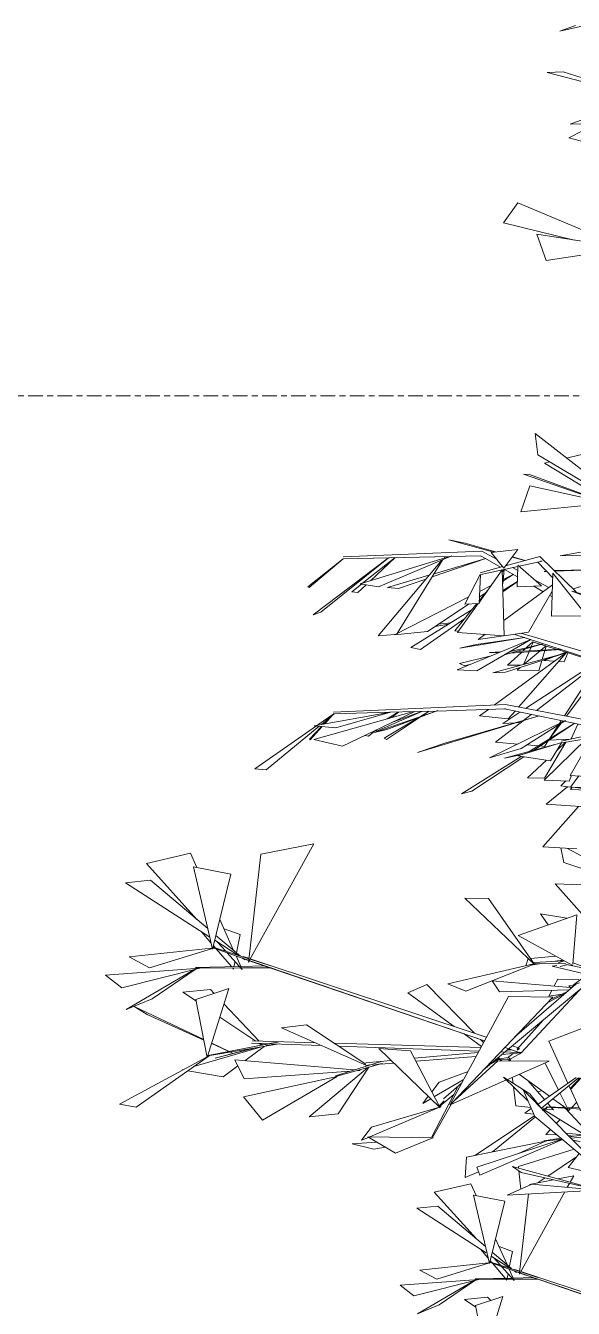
# Model space of a CAD drawing. Header units: millimetres. Extents: x 78096 to 288885, y -20632 to 149556.
# Drawn here: x 248826 to 249421, y 92259 to 93652 of the extents above; entities that cross this region are included whole.
import ezdxf

# ---------------------------------------------------------------- set-up
doc = ezdxf.new("R2010")
doc.units = ezdxf.units.MM
doc.linetypes.add('Centre', pattern=[31.75, 6.35, -4.7625, 15.875, -4.7625])
for name, color, linetype, lineweight in [('A-FLOR-LEVL', 51, 'Continuous', 9), ('G-IMPT', 8, 'Continuous', 9), ('L-PLNT', 71, 'Continuous', 9)]:
    doc.layers.add(name, color=color, linetype=linetype, lineweight=lineweight)

# ---------------------------------------------------------------- blocks, each defined once
blk = doc.blocks.new('ZZ-V - Tree Broadleaf 2 - 3dtree rotund SIMPLU-4826084-TOMH A-A')
at = {"layer": 'G-IMPT'}
for p, q in [((23724.6, 92610.1), (23744.4, 92625.1)), ((23731.6, 92612.7), (23724.6, 92610.1)), ((23727.8, 92509.6), (23686.4, 92480.9)), ((23690.1, 92476.4), (23730.2, 92509.4)), ((23721.3, 92497.7), (23732.3, 92509.2)), ((23732.9, 92509.1), (23722, 92497.1)), ((23721.3, 92497.7), (23722, 92497.1)), ((23679.1, 92475.9), (23672, 92470.9)), ((23681.7, 92470), (23672, 92470.9)), ((23573.7, 92385.1), (23613.5, 92394.3)), ((23613.5, 92394.3), (23619.3, 92381.4)), ((23702.9, 92398.7), (23677.2, 92393.6)), ((23725.2, 92403), (23707.9, 92399.6)), ((23720.6, 92394.7), (23718.2, 92390.4)), ((23725.2, 92403), (23721.3, 92396)), ((23573.7, 92385.1), (23619.4, 92334.5)), ((23616.3, 92382), (23650.2, 92375.4)), ((23616.3, 92382), (23633.6, 92307.5)), ((23666.3, 92297.8), (23676, 92383.2)), ((23715.5, 92385.4), (23667, 92297.6)), ((23577.4, 92369.9), (23554.8, 92367.7)), ((23630, 92319.1), (23554.8, 92367.7)), ((23577.4, 92369.9), (23629.2, 92326.3)), ((23650.2, 92375.4), (23633.6, 92307.5)), ((23640.2, 92334.5), (23652.7, 92306.5)), ((23623.9, 92323.1), (23632.2, 92313.4)), ((23636.6, 92320), (23657.7, 92302.3)), ((23644, 92326), (23658.5, 92320.8)), ((23655.5, 92305.1), (23658.5, 92320.8)), ((23558, 92300.5), (23632.5, 92308.4)), ((23576.6, 92290.8), (23633.6, 92308.3)), ((23633.3, 92309.1), (23685.2, 92290.9)), ((23634, 92309.4), (23666.5, 92298.9)), ((23634.4, 92310.8), (23636.3, 92308.6)), ((23656.3, 92302.2), (23635.5, 92315.6)), ((23636.8, 92308), (23650.7, 92291.7)), ((23637.9, 92314.1), (23645.5, 92305.7)), ((23558, 92300.5), (23576.6, 92290.8)), ((23646.6, 92304.4), (23660.5, 92289.1)), ((23653, 92291.8), (23653.9, 92296.4)), ((23654.9, 92301.5), (23660.5, 92289.1)), ((23659.2, 92291.9), (23680.7, 92292.5)), ((23660.7, 92299.3), (23880, 92224.7)), ((23880, 92224.7), (23660.7, 92299.3)), ((23660.8, 92299.7), (23662.9, 92297.9)), ((23662.9, 92297.9), (23661.2, 92299)), ((23661.3, 92301.1), (23666.5, 92299.3)), ((23661.6, 92299), (23666.3, 92297.4)), ((23666.1, 92295.9), (23666.3, 92297.5)), ((23666.9, 92297.4), (23666.1, 92295.9)), ((23666.8, 92297.2), (23674.2, 92294.7)), ((23667.6, 92298.5), (23686.2, 92292.5)), ((23667.8, 92298.9), (23881.7, 92227.8)), ((23536.5, 92284.1), (23622, 92290.4)), ((23551.5, 92272.6), (23536.5, 92284.1)), ((23551.5, 92272.6), (23622, 92290.4)), ((23555.5, 92252.9), (23616.5, 92288.8)), ((23617.7, 92289.3), (23578.8, 92262.8)), ((23686.7, 92290.8), (23618.1, 92290.5)), ((23618.1, 92290.5), (23659, 92290.7)), ((23618.2, 92290.9), (23657.9, 92291.9)), ((23618.4, 92290.5), (23686.7, 92290.8)), ((23651.5, 92290.8), (23652.6, 92289.6)), ((23660.6, 92290.7), (23685.3, 92290.8)), ((23683.2, 92291.7), (23880, 92224.7)), ((23631.6, 92271.1), (23606.5, 92268.7)), ((23606.5, 92268.7), (23618.9, 92260.4)), ((23648.2, 92271.9), (23618.6, 92261.9)), ((23648.2, 92271.9), (23628.8, 92209.4)), ((23631.6, 92271.1), (23635, 92267.5)), ((23555.5, 92252.9), (23578.8, 92262.8)), ((23628.8, 92209.4), (23618.6, 92261.9))]:
    blk.add_line(p, q, dxfattribs=at)
blk = doc.blocks.new('ZZ-V - Tree Broadleaf 2 - 3dtree rotund SIMPLU-4826109-TOMH A-A')
at = {"layer": 'G-IMPT'}
for p, q in [((23710.2, 93646.1), (23823.5, 93671.8)), ((23710.2, 93646.1), (23727.1, 93652.3)), ((23713.6, 93602.2), (23696.3, 93601.3)), ((23713.6, 93602.2), (23799, 93575)), ((23798.9, 93574.5), (23696.3, 93601.3)), ((23794.1, 93572.2), (23721.2, 93545.3)), ((23720, 93530.3), (23750.4, 93546)), ((23753, 93546.1), (23721.2, 93545.3)), ((23720, 93530.3), (23749.9, 93522.4)), ((23648.9, 93438), (23664.3, 93459.8)), ((23780.5, 93411.1), (23664.3, 93459.8)), ((23648.9, 93438), (23725.6, 93419.4)), ((23685.2, 93425.6), (23695.4, 93397)), ((23685.2, 93425.6), (23781.3, 93410.8)), ((23695.4, 93397), (23781.6, 93410.4)), ((23683.2, 93209.4), (23686.2, 93186)), ((23683.2, 93209.4), (23790.5, 93125.4)), ((23686.2, 93186), (23789.8, 93124.4)), ((23717.4, 93182.6), (23733.8, 93186.4)), ((23693.4, 93177.1), (23699, 93178.4)), ((23693.4, 93177.1), (23763.9, 93134)), ((23677.2, 93164.7), (23670.7, 93165.1)), ((23767.7, 93131.3), (23670.7, 93165.1)), ((23677.2, 93164.7), (23767.7, 93131.3)), ((23677.6, 93152.5), (23667.8, 93124.2)), ((23677.6, 93152.5), (23756.5, 93135.1)), ((23667.8, 93124.2), (23761.5, 93133.4)), ((23589.4, 93093.6), (23607.2, 93090.1)), ((23589.4, 93093.6), (23638.4, 93080.4)), ((23607.2, 93090.1), (23640.2, 93080.6)), ((23436.2, 93042.8), (23474.6, 93073.2)), ((23437.7, 93042), (23474.6, 93073.2)), ((23441.9, 93012.1), (23523.8, 93074.2)), ((23450.3, 93015.2), (23523.9, 93074.2)), ((23625.5, 93081.5), (23474.5, 93075.2)), ((23624.2, 93076.5), (23474.6, 93073.1)), ((23624.2, 93076.5), (23474.6, 93073.1)), ((23590.7, 93075.7), (23474.6, 93073.1)), ((23493.2, 93045.8), (23590.1, 93075.7)), ((23495.8, 93046.6), (23531.3, 93074.4)), ((23531.3, 93074.4), (23504.4, 93049.3)), ((23513.1, 93042.6), (23592.7, 93076.3)), ((23533.2, 92992.1), (23583.1, 93072.3)), ((23629.7, 93073.3), (23571.4, 93053.4)), ((23573.6, 93056.8), (23629.7, 93073.3)), ((23584.4, 93074.3), (23585.2, 93075.6)), ((23624.2, 93076.4), (23591.3, 93075.7)), ((23624.2, 93076.4), (23645.7, 93064.1)), ((23625.5, 93081.5), (23641.3, 93072.8)), ((23664.5, 93083.1), (23635.5, 93080.1)), ((23649.2, 93063), (23635.5, 93080.1)), ((23664.5, 93083.1), (23649.2, 93063)), ((23688.4, 93075.7), (23651.1, 93065.5)), ((23658.3, 93075), (23672.1, 93071.3)), ((23658.6, 93075.3), (23672.3, 93071.3)), ((23688.4, 93075.7), (23727.7, 93037.2)), ((23757.3, 93084.8), (23710.5, 93076.5)), ((23738, 93077.1), (23710.5, 93076.5)), ((23581.8, 93071.7), (23512.5, 92989.6)), ((23622.3, 93025.8), (23647.5, 93061)), ((23648.3, 93064.8), (23623.6, 93058)), ((23690.9, 93070.6), (23624.7, 93056)), ((23647.6, 93058.9), (23649.7, 93061.4)), ((23649.6, 92989.4), (23647.6, 93061)), ((23648, 93046.1), (23649.7, 93061.4)), ((23650, 93061.6), (23664.1, 93053.5)), ((23652.2, 93066.9), (23653.5, 93066.2)), ((23658.5, 93063.5), (23664.4, 93060.3)), ((23664.5, 93063.9), (23663.7, 93042.5)), ((23690, 93043.7), (23664.6, 93066.3)), ((23686.3, 93069.6), (23702.4, 93052.5)), ((23689.2, 93070.6), (23690.9, 93070.6)), ((23693.1, 93059.3), (23695.8, 93059.5)), ((23693.1, 93059.3), (23695.9, 93059.4)), ((23704.1, 93060.3), (23706.3, 93060.5)), ((23704.8, 93059.7), (23796.4, 93062.7)), ((23794.3, 93062.6), (23706.3, 93060.5)), ((23724.4, 93040.5), (23803.5, 93063.6)), ((23484, 93037.4), (23494.5, 93045.6)), ((23499.6, 93044.8), (23490.6, 93036.4)), ((23493.2, 93045.8), (23513.1, 93042.6)), ((23522.9, 93042), (23567.8, 93055.2)), ((23564.3, 93050.9), (23534.6, 93040.8)), ((23623.4, 93056), (23606.7, 93024)), ((23622.3, 93024.6), (23623.8, 93056)), ((23648.2, 93038.8), (23664, 93048.6)), ((23648.2, 93037.2), (23663.9, 93048.1)), ((23648.3, 93048.7), (23659.5, 93056.1)), ((23659.4, 93056.2), (23648.5, 93050.7)), ((23702.1, 93044.9), (23649.1, 93006)), ((23682.5, 93050.4), (23698.1, 93041.9)), ((23701, 93010.7), (23702.6, 93057.7)), ((23739.6, 93011), (23702.6, 93057.7)), ((23436.2, 93042.8), (23437.7, 93042)), ((23484, 93037.4), (23490.6, 93036.4)), ((23522.9, 93042), (23534.6, 93040.8)), ((23610.6, 93031.4), (23530.3, 92990.6)), ((23622.4, 93027.6), (23632.9, 93040.6)), ((23622.6, 93031.6), (23629.1, 93035.9)), ((23635.3, 93044), (23622.9, 93037.7)), ((23690, 93043.7), (23663.7, 93042.5)), ((23676.2, 92993.5), (23701.9, 93038)), ((23681.8, 93043.3), (23692, 93037.4)), ((23699.2, 93033.3), (23701.7, 93031.9)), ((23762.7, 93023.1), (23723.3, 93037.8)), ((23808, 93013.1), (23723.9, 93037.8)), ((23548, 92976.7), (23614.7, 93018)), ((23566.4, 92994.2), (23611.5, 93024.2)), ((23596, 92994.8), (23619.9, 93024.5)), ((23599, 92993.1), (23621.4, 93024.5)), ((23622.3, 93024.6), (23606.7, 93024)), ((23450.3, 93015.2), (23441.9, 93012.1)), ((23558.5, 92974.6), (23606.8, 93008.3)), ((23578.3, 93002.1), (23591.6, 93003.7)), ((23601, 93004.2), (23604, 93004.7)), ((23602.2, 93005), (23604.5, 93005.3)), ((23701, 93010.7), (23739.6, 93011)), ((23530.7, 92990.8), (23512.5, 92989.6)), ((23566.4, 92994.2), (23530.3, 92990.6)), ((23574.7, 92999.7), (23589.1, 93002.2)), ((23596, 92994.8), (23600, 92994.6)), ((23599, 92993.1), (23649.6, 92989.4)), ((23628.6, 92990.9), (23621.2, 92985.5)), ((23648.7, 92989.5), (23621.2, 92985.5)), ((23676.2, 92993.5), (23649.6, 92989.6)), ((23799.2, 92946.3), (23660.2, 92991.1)), ((23667.7, 92992.2), (23790.4, 92956.3)), ((23548, 92976.7), (23558.5, 92974.6)), ((23598.4, 92952.7), (23678.6, 92985.3)), ((23671.6, 92987.6), (23601.6, 92976.2)), ((23619.3, 92980), (23601.6, 92976.2)), ((23619.3, 92980), (23671.9, 92987.7)), ((23619.9, 92951.3), (23678.7, 92985.3)), ((23651, 92969.3), (23691.9, 92980.9)), ((23711.2, 92974.7), (23655.6, 92970.6)), ((23691.9, 92980.9), (23656.6, 92972.5)), ((23662.9, 92972.6), (23710.9, 92974.8)), ((23669.9, 92973), (23672.5, 92975.4)), ((23673.8, 92976.6), (23680.8, 92983)), ((23677.1, 92973.3), (23678.8, 92977.2)), ((23679.1, 92977.8), (23681.3, 92982.9)), ((23680.4, 92983.1), (23707.2, 92974.6)), ((23689.5, 92973.8), (23695.1, 92978.5)), ((23695.4, 92978.4), (23694.1, 92974.1)), ((23634, 92967.2), (23601.1, 92959.4)), ((23633.6, 92971.3), (23645.5, 92971.9)), ((23633.6, 92971.3), (23643.1, 92970.9)), ((23637.3, 92949.2), (23717.2, 92971.1)), ((23638.8, 92914.1), (23716.1, 92970.6)), ((23718, 92971.2), (23651, 92949.9)), ((23653.1, 92957.5), (23668.3, 92971.5)), ((23717.5, 92971.4), (23665.2, 92912)), ((23670.7, 92958.4), (23676.6, 92972.1)), ((23671.2, 92958.5), (23688.6, 92973)), ((23672.8, 92910.5), (23750.2, 92961)), ((23690.6, 92962.5), (23687.2, 92951.3)), ((23693.9, 92973.4), (23691, 92963.9)), ((23692.7, 92962.6), (23701.7, 92966)), ((23692.7, 92962.6), (23704.3, 92961.9)), ((23707.8, 92974.5), (23750.2, 92961)), ((23708.9, 92961.6), (23714.7, 92961.3)), ((23709.1, 92968.8), (23716.5, 92971.7)), ((23718.6, 92971), (23714.7, 92961.3)), ((23598.4, 92952.7), (23619.9, 92951.3)), ((23606.8, 92956.7), (23601.1, 92959.4)), ((23606.8, 92956.7), (23612.1, 92958.3)), ((23637.3, 92949.2), (23651, 92949.9)), ((23667.6, 92957.5), (23653.1, 92957.5)), ((23663.6, 92952.1), (23667.1, 92955)), ((23663.6, 92952.1), (23687.2, 92951.3)), ((23684.6, 92908.3), (23752.2, 92960.3)), ((23752.6, 92960.2), (23715.1, 92902.5)), ((23760, 92959.3), (23717.2, 92902.1)), ((23442.8, 92876.9), (23551.1, 92907.1)), ((23443.1, 92891.8), (23523.9, 92906.3)), ((23651, 92914.7), (23464.1, 92906.5)), ((23524.5, 92906.4), (23464.8, 92904.6)), ((23466.7, 92889.5), (23526.1, 92906.6)), ((23474, 92869.5), (23552.5, 92907.2)), ((23575.6, 92907.8), (23508.6, 92884.3)), ((23510.7, 92885.8), (23560.2, 92907.4)), ((23522, 92887.6), (23577.5, 92908.4)), ((23522.6, 92899.2), (23534.5, 92906.6)), ((23552.4, 92907.2), (23525.5, 92906.4)), ((23527.5, 92900.9), (23534.6, 92906.6)), ((23527.7, 92895.3), (23559.8, 92907.4)), ((23575.8, 92907.8), (23552.5, 92907.2)), ((23558.5, 92901.8), (23568.1, 92907.6)), ((23560.8, 92902.8), (23568.1, 92907.6)), ((23651.3, 92910), (23575.9, 92907.8)), ((23622.8, 92902.4), (23632.4, 92909.4)), ((23648, 92894.3), (23666.7, 92906.5)), ((23649.9, 92910), (23764, 92886.4)), ((23649.9, 92910), (23651.3, 92910)), ((23651, 92914.7), (23805.6, 92885.3)), ((23661.4, 92907.6), (23654, 92899.3)), ((23445.7, 92891.6), (23378.8, 92845.1)), ((23391.1, 92844), (23448.6, 92891.3)), ((23443.1, 92891.8), (23466.7, 92889.5)), ((23464.6, 92904.6), (23447.2, 92892.6)), ((23451, 92893.3), (23464.8, 92904.6)), ((23453.8, 92893.8), (23462.1, 92902.4)), ((23462.7, 92902.9), (23454.6, 92893.9)), ((23462.3, 92902.6), (23464.3, 92904.7)), ((23519.3, 92878.2), (23556.2, 92900.4)), ((23521.6, 92876.8), (23558.8, 92901.4)), ((23687.7, 92902.5), (23555.3, 92862.7)), ((23585, 92872.7), (23686.7, 92902.2)), ((23622.8, 92902.4), (23654, 92899.3)), ((23714.9, 92896.9), (23633.8, 92856.9)), ((23640.1, 92874), (23670.2, 92897.2)), ((23661.7, 92894.9), (23648, 92894.3)), ((23667.6, 92895.2), (23662.7, 92895)), ((23668, 92867), (23716.2, 92897.5)), ((23670.5, 92897.5), (23679, 92904)), ((23676.9, 92863.8), (23726.3, 92894.5)), ((23681.9, 92865.2), (23726.4, 92894.5)), ((23708.8, 92892.8), (23698.8, 92877.4)), ((23711.7, 92894.7), (23698.9, 92877.5)), ((23711.6, 92897.2), (23709.8, 92894.3)), ((23713.4, 92896.9), (23712.5, 92895.7)), ((23722.3, 92877.4), (23729.8, 92893.5)), ((23437.9, 92877.2), (23451.2, 92891)), ((23437.9, 92877.2), (23438.9, 92876.6)), ((23451.9, 92891), (23438.9, 92876.6)), ((23498.1, 92881.1), (23502.3, 92880.5)), ((23502.3, 92880.5), (23510.3, 92886.9)), ((23522, 92887.6), (23508.6, 92884.3)), ((23511, 92887.3), (23510.7, 92885.8)), ((23519.3, 92878.2), (23521.6, 92876.8)), ((23692.9, 92832.6), (23739.1, 92877.7)), ((23721.2, 92877.2), (23698.4, 92876.1)), ((23779.2, 92889.7), (23711.5, 92875)), ((23781.7, 92885), (23712.5, 92873.2)), ((23721.3, 92837.8), (23744.8, 92878.7)), ((23442.8, 92876.9), (23474, 92869.5)), ((23585, 92872.7), (23555.3, 92862.7)), ((23668, 92867), (23633.8, 92856.9)), ((23640.1, 92874), (23664.3, 92871.9)), ((23650.1, 92856.6), (23704.8, 92871.4)), ((23664.4, 92859), (23712.2, 92873.7)), ((23667.6, 92860.2), (23688.2, 92866.3)), ((23674.4, 92871.1), (23686.8, 92870)), ((23688.9, 92869.8), (23693.5, 92869.4)), ((23697.5, 92875.5), (23693.5, 92869.4)), ((23693.6, 92834.9), (23716.6, 92873.9)), ((23700, 92853.8), (23712, 92873.2)), ((23706.9, 92865), (23716.4, 92873.9)), ((23603.1, 92818), (23668.1, 92858.4)), ((23614.4, 92820.6), (23671, 92858)), ((23650.1, 92856.6), (23667.6, 92860.2)), ((23664.4, 92859), (23700, 92853.8)), ((23674.9, 92835.1), (23695.6, 92854.5)), ((23391.1, 92844), (23378.8, 92845.1)), ((23720.2, 92831.7), (23722.8, 92837.7)), ((23721.3, 92837.8), (23763.3, 92835.2)), ((23721.8, 92825), (23730.9, 92837.2)), ((23674.9, 92835.1), (23693.6, 92834.9)), ((23692.9, 92832.6), (23720.2, 92831.7)), ((23695.4, 92806.5), (23718.5, 92825.6)), ((23711.2, 92826.5), (23716.5, 92831.8)), ((23711.2, 92826.5), (23722, 92825.2)), ((23721.6, 92822.6), (23723.5, 92825)), ((23721.6, 92822.6), (23748.6, 92821.5)), ((23721.8, 92825), (23777.9, 92823.4)), ((23724, 92824.9), (23760.5, 92820.5)), ((23614.4, 92820.6), (23603.1, 92818)), ((23691.6, 92760.2), (23730.2, 92804.2)), ((23695.4, 92806.5), (23748, 92803.1)), ((23260.9, 92742.1), (23308.6, 92753.2)), ((23308.6, 92753.2), (23315.5, 92737.7)), ((23372, 92637.4), (23385, 92752.3)), ((23442.6, 92763.6), (23372.9, 92637.1)), ((23442.6, 92763.6), (23385, 92752.3)), ((23691.6, 92760.2), (23728.6, 92758)), ((23711, 92759.1), (23714.6, 92743.3)), ((23718.5, 92758.6), (23788.5, 92720.5)), ((23260.9, 92742.1), (23315.7, 92681.4)), ((23312, 92738.4), (23352.7, 92730.5)), ((23312, 92738.4), (23332.7, 92649)), ((23714.6, 92743.3), (23787.4, 92719.1)), ((23265.2, 92723.9), (23238.1, 92721.3)), ((23265.2, 92723.9), (23327.5, 92671.5)), ((23352.7, 92730.5), (23332.7, 92649)), ((23329.6, 92662.2), (23238.1, 92721.3)), ((23743.4, 92718.5), (23705.1, 92720.1)), ((23755.9, 92662.8), (23705.1, 92720.1)), ((23632.7, 92704), (23607, 92704.5)), ((23607, 92704.5), (23683, 92632)), ((23632.7, 92704), (23683, 92632)), ((23728.4, 92686.4), (23664.9, 92664.1)), ((23689, 92687.5), (23717.6, 92682.7)), ((23689, 92687.5), (23697.4, 92675.6)), ((23728.4, 92686.4), (23724.3, 92632.7)), ((23340.6, 92681.5), (23355.6, 92647.8)), ((23345.2, 92671.2), (23362.6, 92664.9)), ((23321.1, 92667.7), (23331, 92656.1)), ((23360, 92642.6), (23335.1, 92658.7)), ((23336.4, 92664), (23363, 92641.6)), ((23337.9, 92656.9), (23347, 92646.8)), ((23358.9, 92645.1), (23362.6, 92664.9)), ((23724.1, 92631.2), (23664.9, 92664.1)), ((23242, 92640.6), (23331.5, 92650.1)), ((23242, 92640.6), (23264.3, 92629)), ((23264.3, 92629), (23332.7, 92650)), ((23332.4, 92650.9), (23394.7, 92629)), ((23332.9, 92650), (23334.1, 92650.4)), ((23333.2, 92651.2), (23372.2, 92638.7)), ((23333.7, 92653), (23336, 92650.3)), ((23336.6, 92649.6), (23353.3, 92630.1)), ((23348.3, 92645.3), (23365, 92626.9)), ((23358.3, 92641.8), (23365, 92626.9)), ((23366, 92641.3), (23372.2, 92639.2)), ((23678.1, 92639.1), (23705.7, 92641.4)), ((23216.2, 92620.9), (23318.8, 92628.4)), ((23234.2, 92607.2), (23318.8, 92628.4)), ((23239, 92583.5), (23312.2, 92626.5)), ((23313.7, 92627.1), (23267, 92595.3)), ((23396.4, 92629), (23314.1, 92628.6)), ((23314.1, 92628.6), (23363.2, 92628.9)), ((23314.3, 92629.1), (23361.9, 92630.3)), ((23314.5, 92628.6), (23396.4, 92629)), ((23354.4, 92628.8), (23355.5, 92627.5)), ((23355.5, 92627.5), (23355.8, 92628.8)), ((23356, 92630.1), (23357.1, 92635.6)), ((23363.4, 92630.3), (23389.3, 92630.9)), ((23365.1, 92628.9), (23394.8, 92629)), ((23628.4, 92549.7), (23365.2, 92639.2)), ((23365.3, 92639.7), (23367.9, 92637.5)), ((23365.3, 92639.1), (23628.4, 92549.7)), ((23367.9, 92637.5), (23365.9, 92638.8)), ((23366.3, 92638.8), (23372, 92636.9)), ((23371.8, 92635.1), (23372, 92637)), ((23372.7, 92636.8), (23371.8, 92635.1)), ((23372.6, 92636.7), (23381.4, 92633.7)), ((23373.5, 92638.3), (23395.9, 92631)), ((23373.7, 92638.7), (23630, 92553.5)), ((23392.2, 92630), (23628.4, 92549.6)), ((23681.8, 92633.2), (23588.4, 92611.4)), ((23607.8, 92603.6), (23682.1, 92632.9)), ((23673, 92631.1), (23675.5, 92638.9)), ((23678.7, 92631.6), (23690, 92633.5)), ((23682, 92633.6), (23716.5, 92633)), ((23682.2, 92633), (23683.8, 92633.6)), ((23682.3, 92634.6), (23714.5, 92636.6)), ((23683.8, 92633.6), (23682.5, 92633.3)), ((23706.8, 92631.4), (23701.7, 92630.6)), ((23736.8, 92622.2), (23701.7, 92630.6)), ((23705, 92636), (23713.1, 92637.3)), ((23708.3, 92634.2), (23714.9, 92636.3)), ((23710.5, 92630.1), (23719, 92632.4)), ((23736.5, 92628.5), (23717, 92632.6)), ((23737, 92629.4), (23724.7, 92634.1)), ((23234.2, 92607.2), (23216.2, 92620.9)), ((23636.5, 92614.7), (23721.6, 92607.6)), ((23636.5, 92614.7), (23644.6, 92602.6)), ((23740.7, 92614.6), (23668.1, 92536.5)), ((23707.8, 92616.5), (23703.9, 92609.1)), ((23707.8, 92616.5), (23730.6, 92616)), ((23330.4, 92605.3), (23300.3, 92602.4)), ((23300.3, 92602.4), (23315.1, 92592.5)), ((23350.3, 92606.3), (23314.7, 92594.3)), ((23350.3, 92606.3), (23327, 92531.3)), ((23330.4, 92605.3), (23334.5, 92601)), ((23545, 92601.5), (23565.4, 92610.7)), ((23545, 92601.5), (23595.3, 92565.1)), ((23565.4, 92610.7), (23617.5, 92557.7)), ((23607.8, 92603.6), (23588.4, 92611.4)), ((23627.1, 92518), (23731.3, 92605.1)), ((23720.1, 92604.9), (23644.6, 92602.6)), ((23660.8, 92553.4), (23727.3, 92611.1)), ((23696.4, 92590.8), (23715.3, 92600.7)), ((23701.4, 92604.3), (23698.1, 92598)), ((23698.1, 92598), (23712.6, 92600.4)), ((23699.8, 92594.3), (23717.8, 92602.9)), ((23725.2, 92609.8), (23720, 92609.2)), ((23722.4, 92606.9), (23720, 92609.2)), ((23725.8, 92610.5), (23722.9, 92607.3)), ((23239, 92583.5), (23267, 92595.3)), ((23247.7, 92586.8), (23261.8, 92578.2)), ((23247.7, 92586.8), (23323.2, 92551.1)), ((23327, 92531.3), (23314.7, 92594.3)), ((23345.1, 92589.7), (23383.3, 92549.1)), ((23591.2, 92481.2), (23654.4, 92597.6)), ((23702.3, 92597), (23592.7, 92482)), ((23702.3, 92597), (23654.4, 92597.6)), ((23261.8, 92578.2), (23323.3, 92550.4)), ((23340.7, 92575.4), (23379.7, 92549.2)), ((23691.8, 92572), (23663.9, 92540.5)), ((23407.8, 92563.7), (23434.8, 92566.8)), ((23407.8, 92563.7), (23499.3, 92523.1)), ((23434.8, 92566.8), (23499.3, 92524.1)), ((23606.2, 92557.2), (23625.1, 92543.5)), ((23753, 92570.2), (23698, 92549)), ((23312.5, 92521.6), (23384.8, 92542.8)), ((23327.6, 92533.1), (23405, 92546.2)), ((23327.8, 92533.6), (23404.4, 92548.3)), ((23331.8, 92546.6), (23354.3, 92536.3)), ((23331.9, 92547), (23350.7, 92538)), ((23367.9, 92527.9), (23388.8, 92543.5)), ((23451.2, 92544.4), (23374.9, 92547.1)), ((23375.6, 92549.4), (23444.4, 92547.4)), ((23381.4, 92544), (23394.6, 92546.4)), ((23383.3, 92546.8), (23386.3, 92544.8)), ((23385.6, 92546.7), (23387.2, 92545)), ((23390.9, 92544.5), (23405.8, 92546.2)), ((23402.1, 92547.8), (23404.6, 92548.3)), ((23465, 92546.9), (23624.5, 92542.4)), ((23621.6, 92538.4), (23469.6, 92543.8)), ((23624, 92551.1), (23627.3, 92547.7)), ((23658.3, 92544.1), (23665.1, 92541.9)), ((23718.8, 92503.4), (23698, 92549)), ((23326.9, 92532.1), (23231.6, 92480.7)), ((23249.7, 92477.3), (23329.1, 92533.3)), ((23329.1, 92533.3), (23327.4, 92532.4)), ((23335.7, 92530.8), (23376.5, 92541.4)), ((23373.4, 92540.4), (23335.7, 92530.8)), ((23352.3, 92537.3), (23354.3, 92536.3)), ((23357, 92528.8), (23367, 92508.4)), ((23357, 92528.8), (23486.7, 92517.9)), ((23373.4, 92540.4), (23377.4, 92541.5)), ((23513.3, 92541.2), (23547.8, 92538.8)), ((23513.3, 92541.2), (23580, 92476.8)), ((23547.8, 92538.8), (23580, 92476.8)), ((23621.4, 92536.7), (23552.1, 92530.6)), ((23619.1, 92532.6), (23553.8, 92527.3)), ((23633, 92523), (23643.2, 92528.9)), ((23637.4, 92526.7), (23643.2, 92528.9)), ((23641.4, 92529.3), (23643, 92529.6)), ((23641.5, 92528.8), (23654.7, 92529.4)), ((23642.5, 92530.9), (23646.8, 92527.7)), ((23643.2, 92531.5), (23647, 92527.7)), ((23644.8, 92529.9), (23654, 92531.5)), ((23667.8, 92536.7), (23645.6, 92537.5)), ((23668.1, 92536.5), (23647.2, 92534.8)), ((23650.2, 92542.3), (23666.1, 92536.9)), ((23666.1, 92536.9), (23650.2, 92542.3)), ((23652.7, 92530.6), (23659.3, 92535.8)), ((23657.1, 92539.9), (23652.8, 92539.6)), ((23656.7, 92527.9), (23653, 92529.4)), ((23654, 92528.4), (23669, 92536.8)), ((23657, 92528.4), (23654.2, 92531.5)), ((23654.3, 92540.8), (23666, 92536.8)), ((23663.8, 92539.3), (23666.2, 92541.2)), ((23299.8, 92517.9), (23301.4, 92518.3)), ((23344.3, 92510.3), (23305.8, 92516.9)), ((23344.3, 92510.3), (23360.3, 92522.2)), ((23367, 92508.4), (23482.7, 92516.6)), ((23437.8, 92466.9), (23501, 92520.3)), ((23466.2, 92511.4), (23515.9, 92527.2)), ((23466.5, 92510.8), (23515.7, 92524.4)), ((23502.6, 92520.8), (23469.1, 92470.2)), ((23489.4, 92517.1), (23493.1, 92517.4)), ((23491, 92517.5), (23493.1, 92517.4)), ((23526.6, 92528.3), (23499.2, 92525.8)), ((23503.6, 92523.3), (23499.3, 92522.9)), ((23499.6, 92522.9), (23500.8, 92522.4)), ((23506.8, 92523.1), (23517.4, 92524.8)), ((23513.6, 92526.5), (23516.1, 92527.2)), ((23529.6, 92525.4), (23515.3, 92524.2)), ((23578.9, 92504.5), (23610.3, 92516.4)), ((23642.6, 92527.8), (23590.4, 92479.9)), ((23642.6, 92527.8), (23698.6, 92527.3)), ((23698.6, 92527.3), (23653.3, 92507.4)), ((23694.2, 92525), (23708.5, 92496.3)), ((23366.5, 92488.8), (23468.1, 92510.8)), ((23387.1, 92463.4), (23468.1, 92510.8)), ((23578.9, 92504.5), (23571, 92494.2)), ((23573.8, 92488.9), (23605.2, 92507)), ((23583.6, 92486.4), (23603.4, 92503.5)), ((23652.2, 92507), (23591.7, 92480.5)), ((23649, 92510.2), (23677.4, 92491.9)), ((23649, 92510.2), (23675.6, 92483.9)), ((23659.2, 92503.6), (23658.4, 92509.7)), ((23698.8, 92489.5), (23666.1, 92513.1)), ((23693.3, 92485.7), (23674.9, 92506.8)), ((23721.4, 92497.8), (23719.9, 92501)), ((23366.5, 92488.8), (23387.1, 92463.4)), ((23567.1, 92489.3), (23561.2, 92481.6)), ((23571.1, 92445.3), (23598.8, 92498.7)), ((23586.1, 92483.9), (23594.9, 92491.2)), ((23662.4, 92479), (23659.7, 92499.5)), ((23670.1, 92496.2), (23770.1, 92395.1)), ((23670.1, 92496.2), (23682.8, 92467.5)), ((23677.4, 92491.9), (23692, 92474)), ((23686.2, 92493.9), (23690.7, 92495.4)), ((23710.2, 92492.9), (23719.2, 92474.8)), ((23732.4, 92473.6), (23721.5, 92497.5)), ((23249.7, 92477.3), (23231.6, 92480.7)), ((23503.6, 92445.3), (23579.2, 92477.4)), ((23579.2, 92477.6), (23505.6, 92455.7)), ((23561.2, 92481.6), (23569.9, 92486.6)), ((23571.6, 92444.7), (23592.5, 92481.2)), ((23579, 92478.8), (23584.4, 92484.5)), ((23579.5, 92478.2), (23586.1, 92483.9)), ((23579.6, 92477.5), (23581.1, 92478.2)), ((23581.1, 92478.2), (23579.6, 92477.7)), ((23678.6, 92477.1), (23662.4, 92479)), ((23693.5, 92475.5), (23690.6, 92475.8)), ((23691.3, 92475.7), (23692.6, 92474.9)), ((23691.8, 92474.3), (23696.5, 92477.5)), ((23692.2, 92473.8), (23697.3, 92478)), ((23693.1, 92474.6), (23735.8, 92448.3)), ((23703.3, 92474.4), (23694.1, 92475.4)), ((23695.2, 92478), (23715.9, 92477.2)), ((23747.9, 92474.5), (23695.3, 92477.5)), ((23700.3, 92477.8), (23696.7, 92481.9)), ((23703.3, 92474.4), (23700.8, 92477.2)), ((23719.2, 92474.8), (23702.6, 92486.7)), ((23713.3, 92479), (23715.1, 92477.2)), ((23715.9, 92476.3), (23738, 92453)), ((23718, 92477.1), (23731.1, 92476.6)), ((23721.8, 92476), (23719, 92473.1)), ((23728.3, 92482.7), (23722.7, 92476.9)), ((23437.8, 92466.9), (23469.1, 92470.2)), ((23617.6, 92424.9), (23682.6, 92468.2)), ((23637, 92428.8), (23683.7, 92466.9)), ((23769.7, 92395), (23682.8, 92467.5)), ((23710.3, 92464), (23706.2, 92459.7)), ((23494.6, 92441.5), (23505.6, 92455.7)), ((23501.3, 92445.3), (23531.5, 92427.6)), ((23501.3, 92445.3), (23572.1, 92444.3)), ((23700, 92453.2), (23694.7, 92447.7)), ((23694.7, 92447.7), (23707.1, 92447.3)), ((23716.4, 92449.4), (23735.4, 92447.3)), ((23719.1, 92446.6), (23725, 92445.9)), ((23720.5, 92445.2), (23733.5, 92447.2)), ((23511, 92439.6), (23484.4, 92437.7)), ((23507.8, 92431.7), (23484.4, 92437.7)), ((23494.6, 92441.5), (23502.3, 92444.7)), ((23507.8, 92431.7), (23520.4, 92434.1)), ((23531.5, 92427.6), (23572.1, 92444.3)), ((23571.3, 92443.9), (23572.5, 92444.2)), ((23694.6, 92440.4), (23608.5, 92423)), ((23619.9, 92412.3), (23712.8, 92442.6)), ((23712.9, 92442.4), (23623.2, 92403.7)), ((23725.7, 92431.8), (23665, 92413)), ((23665.1, 92427), (23694.6, 92440.4)), ((23692.6, 92440.9), (23711.3, 92443.8)), ((23692.7, 92440.4), (23712.7, 92442.6)), ((23722.1, 92443.7), (23733.9, 92445)), ((23724.1, 92441.6), (23732.1, 92440.2)), ((23724.5, 92441.2), (23732.1, 92440.2)), ((23607.3, 92400.9), (23608.5, 92423)), ((23697.2, 92402.6), (23728.3, 92423.6)), ((23719, 92411.8), (23731.1, 92427.2)), ((23607.3, 92400.9), (23621.8, 92407.4)), ((23619.9, 92412.3), (23623.2, 92403.7)), ((23658.6, 92413.1), (23668.1, 92406.5)), ((23658.6, 92413.1), (23751.8, 92387.6)), ((23665.2, 92411.3), (23665, 92413)), ((23667.6, 92388.5), (23665.5, 92408.3)), ((23668.1, 92406.5), (23751.8, 92387.6)), ((23719, 92411.8), (23759.2, 92402.5)), ((23679.7, 92393.8), (23652.7, 92381.8)), ((23679.7, 92393.8), (23751.3, 92387.5)), ((23686.6, 92395.5), (23694.3, 92400.6)), ((23751.3, 92387.5), (23652.7, 92381.8))]:
    blk.add_line(p, q, dxfattribs=at)

msp = doc.modelspace()

# ---------------------------------------------------------------- linework, layer by layer
at = {"layer": 'A-FLOR-LEVL', "linetype": 'Centre'}
msp.add_line((192334.611, 93250), (278486.268, 93250), dxfattribs=at)

# ---------------------------------------------------------------- block references
at = {"layer": 'L-PLNT'}
for name in ['ZZ-V - Tree Broadleaf 2 - 3dtree rotund SIMPLU-4826109-TOMH A-A', 'ZZ-V - Tree Broadleaf 2 - 3dtree rotund SIMPLU-4826084-TOMH A-A']:
    msp.add_blockref(name, (225696.455, 0), dxfattribs=at)

doc.saveas('drawing.dxf')
